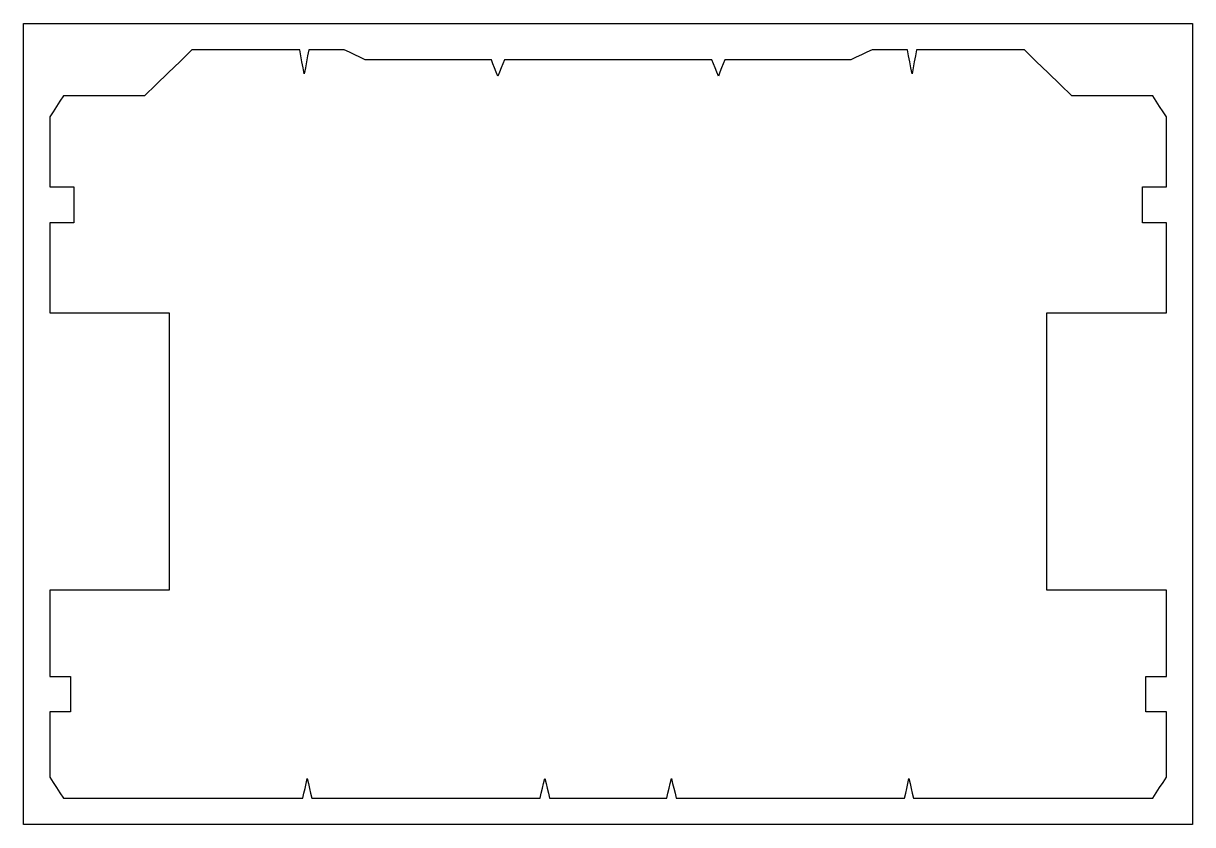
# Model space of a CAD drawing. Header units: millimetres. Extents: x -116 to 326, y -3 to 300.
import ezdxf

# ---------------------------------------------------------------- set-up
doc = ezdxf.new("R2010")
doc.units = ezdxf.units.MM
doc.header["$MEASUREMENT"] = 0
doc.layers.get('0').update_dxf_attribs({"lineweight": 0})
doc.layers.add('Safety', color=7, linetype='Continuous', lineweight=0)

msp = doc.modelspace()

# ---------------------------------------------------------------- linework, layer by layer
at = {"color": 18, "lineweight": 25, "true_color": 0x000000}
msp.add_lwpolyline([(-100.55, 7.29), (-77.94, 7.29), (-55.33, 7.29), (-32.72, 7.29), (-10.11, 7.29), (-9.69, 9.12), (-9.27, 10.96), (-8.86, 12.8), (-8.44, 14.64), (-8.02, 12.8), (-7.6, 10.96), (-7.19, 9.12), (-6.77, 7.29), (14.79, 7.29), (36.35, 7.29), (57.91, 7.29), (79.47, 7.29), (79.92, 9.14), (80.37, 11), (80.82, 12.86), (81.27, 14.71), (81.72, 12.86), (82.17, 11), (82.62, 9.14), (83.07, 7.29), (94.12, 7.29), (105.18, 7.29), (116.23, 7.29), (127.29, 7.29), (127.74, 9.14), (128.19, 11), (128.64, 12.86), (129.09, 14.71), (129.53, 12.86), (129.98, 11), (130.43, 9.14), (130.88, 7.29), (152.44, 7.29), (174, 7.29), (195.56, 7.29), (217.12, 7.29), (217.54, 9.12), (217.96, 10.96), (218.37, 12.8), (218.79, 14.64), (219.21, 12.8), (219.63, 10.96), (220.04, 9.12), (220.46, 7.29), (243.07, 7.29), (265.68, 7.29), (288.29, 7.29), (310.9, 7.29), (312.17, 9.27), (313.45, 11.25), (314.72, 13.23), (316, 15.21), (316, 21.38), (316, 27.56), (316, 33.73), (316, 39.9), (314.05, 39.9), (312.11, 39.9), (310.16, 39.9), (308.22, 39.9), (308.22, 43.21), (308.22, 46.52), (308.22, 49.83), (308.22, 53.14), (310.16, 53.14), (312.11, 53.14), (314.05, 53.14), (316, 53.14), (316, 61.31), (316, 69.49), (316, 77.66), (316, 85.83), (304.73, 85.83), (293.45, 85.83), (282.18, 85.83), (270.91, 85.83), (270.91, 111.99), (270.91, 138.14), (270.91, 164.3), (270.91, 190.45), (282.18, 190.45), (293.45, 190.45), (304.73, 190.45), (316, 190.45), (316, 198.94), (316, 207.43), (316, 215.91), (316, 224.4), (313.73, 224.4), (311.46, 224.4), (309.19, 224.4), (306.92, 224.4), (306.92, 227.81), (306.92, 231.21), (306.92, 234.62), (306.92, 238.02), (309.19, 238.02), (311.46, 238.02), (313.73, 238.02), (316, 238.02), (316, 244.62), (316, 251.23), (316, 257.83), (316, 264.43), (314.72, 266.41), (313.45, 268.39), (312.17, 270.37), (310.9, 272.35), (303.25, 272.35), (295.6, 272.35), (287.95, 272.35), (280.3, 272.35), (275.82, 276.7), (271.33, 281.05), (266.85, 285.4), (262.36, 289.75), (252.19, 289.75), (242.01, 289.75), (231.84, 289.75), (221.66, 289.75), (221.23, 287.51), (220.8, 285.26), (220.37, 283.02), (219.94, 280.77), (219.51, 283.02), (219.08, 285.26), (218.65, 287.51), (218.22, 289.75), (214.88, 289.75), (211.54, 289.75), (208.2, 289.75), (204.86, 289.75), (202.86, 288.83), (200.87, 287.9), (198.88, 286.98), (196.89, 286.05), (184.98, 286.05), (173.08, 286.05), (161.18, 286.05), (149.28, 286.05), (148.66, 284.49), (148.04, 282.93), (147.42, 281.37), (146.8, 279.81), (146.19, 281.37), (145.57, 282.93), (144.95, 284.49), (144.33, 286.05), (124.75, 286.05), (105.18, 286.05), (85.6, 286.05), (66.02, 286.05), (65.4, 284.49), (64.78, 282.93), (64.17, 281.37), (63.55, 279.81), (62.93, 281.37), (62.31, 282.93), (61.69, 284.49), (61.08, 286.05), (49.17, 286.05), (37.27, 286.05), (25.37, 286.05), (13.47, 286.05), (11.47, 286.98), (9.48, 287.9), (7.49, 288.83), (5.5, 289.75), (2.16, 289.75), (-1.19, 289.75), (-4.53, 289.75), (-7.87, 289.75), (-8.3, 287.51), (-8.73, 285.26), (-9.16, 283.02), (-9.59, 280.77), (-10.02, 283.02), (-10.45, 285.26), (-10.88, 287.51), (-11.31, 289.75), (-21.49, 289.75), (-31.66, 289.75), (-41.83, 289.75), (-52.01, 289.75), (-56.49, 285.4), (-60.98, 281.05), (-65.46, 276.7), (-69.95, 272.35), (-77.6, 272.35), (-85.25, 272.35), (-92.9, 272.35), (-100.55, 272.35), (-101.82, 270.37), (-103.09, 268.39), (-104.37, 266.41), (-105.64, 264.43), (-105.64, 257.83), (-105.64, 251.23), (-105.64, 244.62), (-105.64, 238.02), (-103.37, 238.02), (-101.1, 238.02), (-98.83, 238.02), (-96.56, 238.02), (-96.56, 234.62), (-96.56, 231.21), (-96.56, 227.81), (-96.56, 224.4), (-98.83, 224.4), (-101.1, 224.4), (-103.37, 224.4), (-105.64, 224.4), (-105.64, 215.91), (-105.64, 207.43), (-105.64, 198.94), (-105.64, 190.45), (-94.37, 190.45), (-83.1, 190.45), (-71.83, 190.45), (-60.56, 190.45), (-60.56, 164.3), (-60.56, 138.14), (-60.56, 111.99), (-60.56, 85.83), (-71.83, 85.83), (-83.1, 85.83), (-94.37, 85.83), (-105.64, 85.83), (-105.64, 77.66), (-105.64, 69.49), (-105.64, 61.31), (-105.64, 53.14), (-103.7, 53.14), (-101.75, 53.14), (-99.81, 53.14), (-97.86, 53.14), (-97.86, 49.83), (-97.86, 46.52), (-97.86, 43.21), (-97.86, 39.9), (-99.81, 39.9), (-101.75, 39.9), (-103.7, 39.9), (-105.64, 39.9), (-105.64, 33.73), (-105.64, 27.56), (-105.64, 21.38), (-105.64, 15.21), (-104.37, 13.23), (-103.09, 11.25), (-101.82, 9.27), (-100.55, 7.29)], dxfattribs=at)
at = {"layer": 'Safety', "color": 18, "lineweight": 25, "true_color": 0x000000}
msp.add_lwpolyline([(325.9, -2.71), (-115.64, -2.71), (-115.64, 299.75), (325.9, 299.75)], close=True, dxfattribs=at)

doc.saveas('drawing.dxf')
